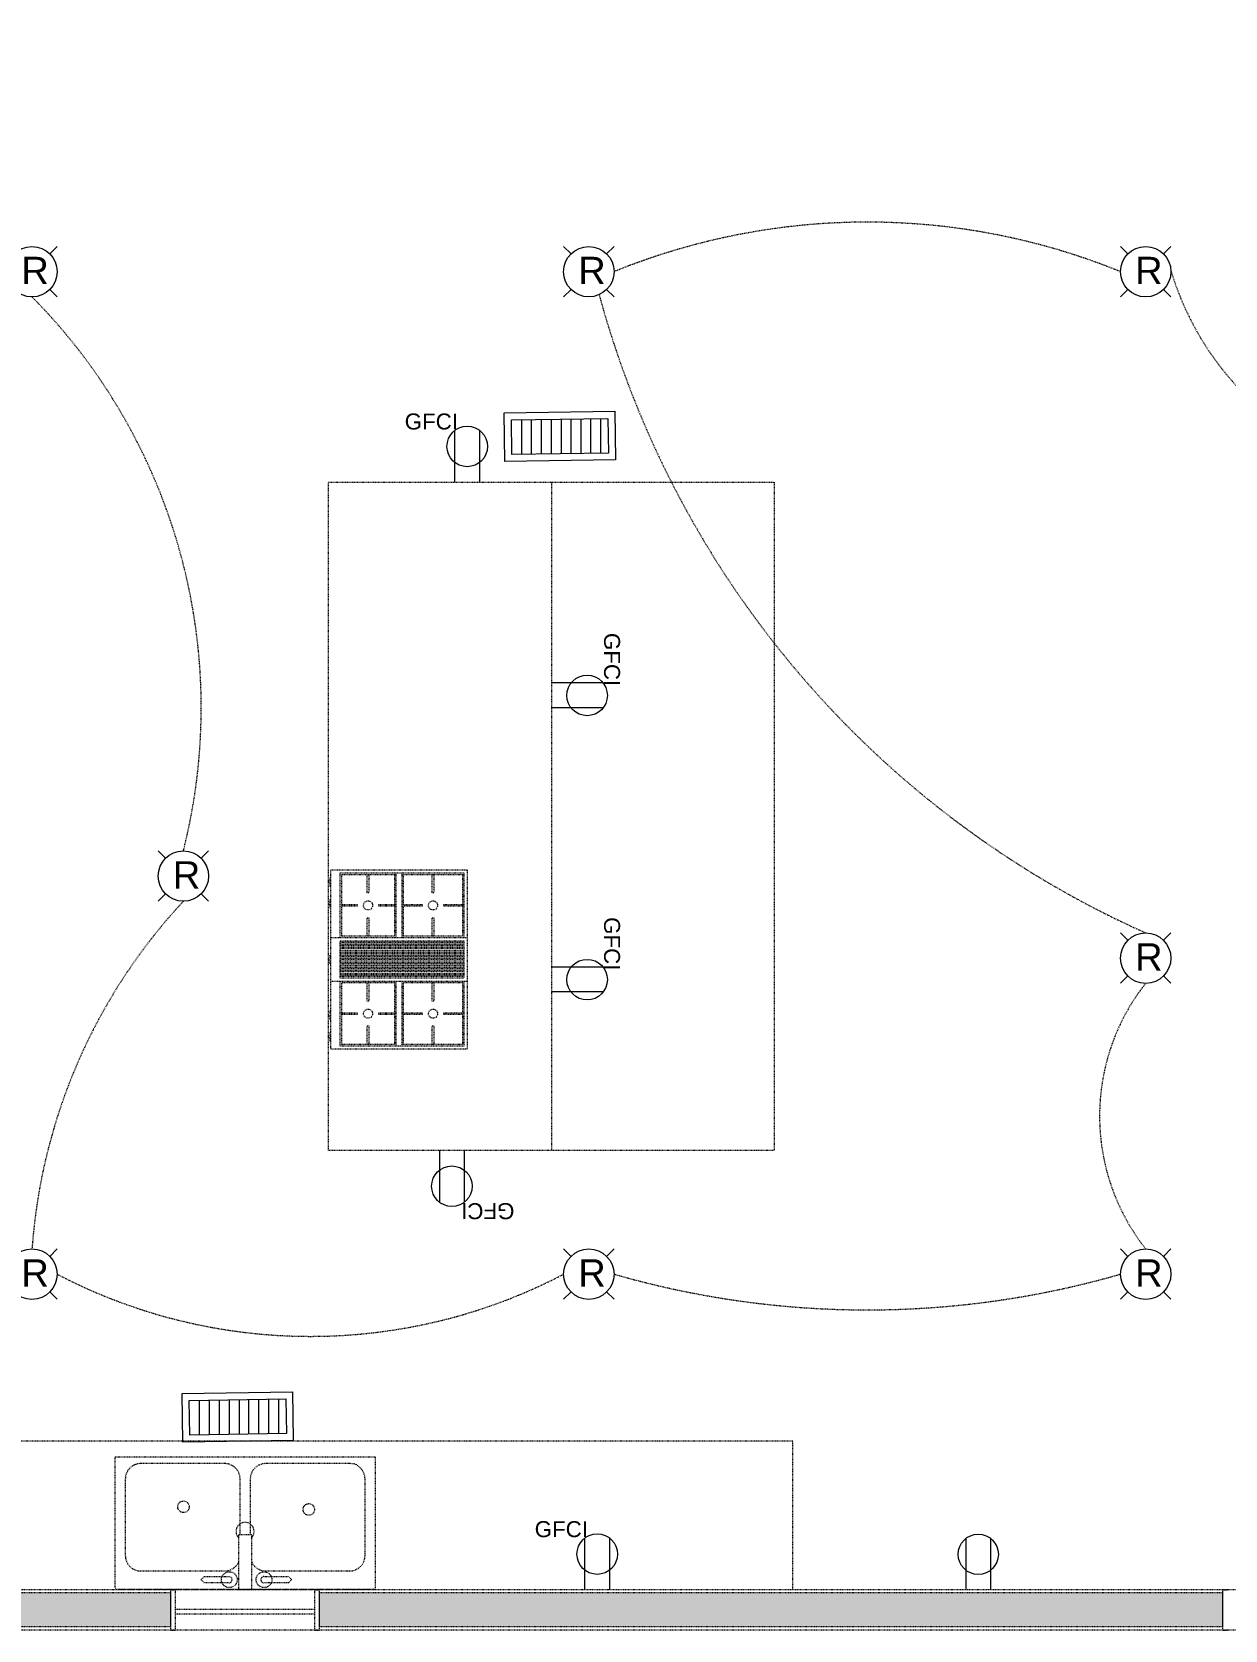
# Model space of a CAD drawing. Header units: inches. Extents: x 99 to 15695, y -7208 to 2559.
# Drawn here: x 10853.6 to 11046.4, y -7207.8 to -6949.6 of the extents above; entities that cross this region are included whole.
import ezdxf

# ---------------------------------------------------------------- set-up
doc = ezdxf.new("R2010")
doc.units = ezdxf.units.IN
doc.header["$LTSCALE"] = 96
doc.header["$MEASUREMENT"] = 0
doc.linetypes.add('DASHDOTX2', pattern=[2, 1, -0.5, 0, -0.5])
doc.layers.get('0').update_dxf_attribs({"lineweight": 5})
doc.layers.add('Common', color=4, linetype='Continuous', lineweight=5)
for name, color, linetype, lineweight, true_color in [('Electrical', 7, 'Continuous', 20, 0xff0a0a), ('Electrical line', 7, 'Continuous', 15, 0xff0a0a), ('Hatch', 7, 'Continuous', 0, 0x919191)]:
    doc.layers.add(name, color=color, linetype=linetype, lineweight=lineweight, true_color=true_color)
doc.styles.get("Standard").update_dxf_attribs({"font": 'arial.ttf'})

# ---------------------------------------------------------------- blocks, each defined once
blk = doc.blocks.new('Eyeball')
at = {"layer": 'Electrical', "transparency": 33554687}
for p, q in [((-2.88, 6.22), (-4.07, 7.41)), ((2.88, 6.22), (4.07, 7.41)), ((-4.07, -0.72), (-2.88, 0.47)), ((4.07, -0.72), (2.88, 0.47))]:
    blk.add_line(p, q, dxfattribs=at)
blk.add_circle((0, 3.34), 4.07, dxfattribs=at)
at = {"layer": 'Electrical', "transparency": 33554687, "insert": (-1.72, 1.33), "char_height": 4.4186, "width": 4.4628, "attachment_point": 7}
blk.add_mtext('\\fArial|b0|i0|c0|p0;R\\P', dxfattribs=at)
blk = doc.blocks.new('*U525')
at = {"layer": 'Electrical', "color": 0, "linetype": 'Continuous', "lineweight": 0, "transparency": 33554687}
blk.add_blockref('Eyeball', (0, -3.34), dxfattribs=at)
blk = doc.blocks.new('*U526')
at = {"layer": 'Common', "color": 0, "linetype": 'ByBlock', "lineweight": -2, "transparency": 16777216}
for p in [(0, 0), (90, 0), (180, 0), (0, -162), (90, -162), (180, -162)]:
    blk.add_blockref('*U525', p, dxfattribs=at)
blk = doc.blocks.new('Duplex')
at = {"layer": 'Electrical', "transparency": 33554687}
for p, q in [((-2.013801, 8.286915), (-2.013801, 0)), ((1.966968, 8.38058), (1.966968, 0))]:
    blk.add_line(p, q, dxfattribs=at)
blk.add_circle((0, 5.73454), 3.254864, dxfattribs=at)
blk = doc.blocks.new('GFCI')
at = {"layer": 'Electrical', "transparency": 33554687}
for p, q in [((1.37, 8.29), (1.37, 0)), ((5.35, 8.38), (5.35, 0))]:
    blk.add_line(p, q, dxfattribs=at)
blk.add_circle((3.39, 5.73), 3.25, dxfattribs=at)
at = {"layer": 'Electrical', "transparency": 33554687, "insert": (-6.64, 8.41), "char_height": 2.5628, "width": 8.6839, "attachment_point": 7}
blk.add_mtext('\\fArial|b0|i0|c0|p0;GFCI\\P', dxfattribs=at)
blk = doc.blocks.new('Heat Register')
at = {"layer": 'Electrical'}
for p, q in [((-6.18, -1.12), (-6.26, -6.72)), ((-4.57, -1.12), (-4.65, -6.72)), ((-2.96, -1.12), (-3.04, -6.72)), ((-1.35, -1.12), (-1.43, -6.72)), ((0.26, -1.12), (0.18, -6.72)), ((1.8, -1.12), (1.72, -6.72)), ((3.41, -1.12), (3.33, -6.72)), ((5.02, -1.12), (4.94, -6.72)), ((6.63, -1.12), (6.55, -6.72))]:
    blk.add_line(p, q, dxfattribs=at)
for points in [[(-8.93, 0), (8.93, 0), (8.93, -7.85), (-8.93, -7.85)], [(-7.79, -1.12), (7.82, -1.12), (7.82, -6.72), (-7.79, -6.72)]]:
    blk.add_lwpolyline(points, close=True, dxfattribs=at)

msp = doc.modelspace()

# ---------------------------------------------------------------- linework, layer by layer
at = {"layer": 'Electrical line', "linetype": 'DASHDOTX2', "ltscale": 0.0006, "transparency": 33554687}
for centre, radius, start, end in [((11134.22, -6882.28), 100.55, 175.7632, 249.1927), ((10988.55, -7088.99), 108.68, 67.8752, 112.1248), ((11083.84, -6974.19), 48.28, 196.8017, 287.6809), ((10786.7, -7058.77), 94.21, 345.7787, 44.797), ((11098.12, -6950.46), 158.46, 195.2089, 245.955), ((10945.36, -7152.8), 92.04, 137.0196, 175.9194), ((11060.73, -7124.78), 34.64, 141.697, 218.303), ((10898.55, -7072.01), 88.36, 242.4047, 297.5953), ((10988.55, -7008.14), 147.95, 253.9396, 286.0604)]:
    msp.add_arc(centre, radius, start, end, dxfattribs=at)
at = {"layer": 'Hatch', "linetype": 'DASHDOTX2', "ltscale": 0.0006, "transparency": 33554687}
for p, q in [((10937.5, -7022.33), (10937.5, -7130.33)), ((10912.37, -7085.46), (10912.37, -7095.96)), ((10913.37, -7095.96), (10913.37, -7085.46)), ((10923.87, -7095.96), (10901.88, -7095.96)), ((10923.37, -7096.71), (10903.37, -7096.71)), ((10903.37, -7096.96), (10923.37, -7096.96)), ((10923.37, -7097.21), (10903.37, -7097.21)), ((10923.37, -7097.46), (10903.37, -7097.46)), ((10923.37, -7097.71), (10903.37, -7097.71)), ((10903.37, -7097.96), (10923.37, -7097.96)), ((10903.37, -7098.21), (10923.37, -7098.21)), ((10903.37, -7098.46), (10923.37, -7098.46)), ((10903.37, -7098.71), (10923.37, -7098.71)), ((10923.37, -7098.96), (10903.37, -7098.96)), ((10903.37, -7099.21), (10923.37, -7099.21)), ((10923.37, -7099.46), (10903.37, -7099.46)), ((10903.37, -7099.71), (10923.37, -7099.71)), ((10903.37, -7099.96), (10923.37, -7099.96)), ((10923.37, -7100.21), (10903.37, -7100.21)), ((10903.37, -7100.46), (10923.37, -7100.46)), ((10903.37, -7100.71), (10923.37, -7100.71)), ((10923.37, -7100.96), (10903.37, -7100.96)), ((10903.37, -7101.21), (10923.37, -7101.21)), ((10923.37, -7101.46), (10903.37, -7101.46)), ((10903.37, -7101.71), (10923.37, -7101.71)), ((10901.88, -7102.96), (10923.87, -7102.96)), ((10903.37, -7101.96), (10923.37, -7101.96)), ((10923.37, -7102.21), (10903.37, -7102.21)), ((10912.37, -7102.96), (10912.37, -7113.46)), ((10913.37, -7113.46), (10913.37, -7102.96)), ((10906.04, -7181.14), (10905.72, -7181)), ((10876, -7201.83), (10823, -7201.83)), ((10876, -7201.33), (10823.5, -7201.33)), ((10876, -7207.83), (10876, -7201.33)), ((10900, -7201.33), (10876, -7201.33)), ((10876, -7201.33), (10876.75, -7201.33)), ((10876, -7207.83), (10876, -7201.33)), ((10876, -7207.33), (10876, -7201.83)), ((10876.75, -7207.83), (10876.75, -7201.33)), ((10899.25, -7201.33), (10900, -7201.33)), ((10899.25, -7207.83), (10899.25, -7201.33)), ((10900, -7207.83), (10900, -7201.33)), ((11046, -7201.33), (10900, -7201.33)), ((10900, -7207.83), (10900, -7201.33)), ((10900, -7207.33), (10900, -7201.83)), ((11046, -7201.83), (10900, -7201.83)), ((11046, -7207.83), (11046, -7201.33)), ((11070, -7201.33), (11046, -7201.33)), ((11046, -7201.33), (11046.75, -7201.33)), ((11046, -7207.83), (11046, -7201.33)), ((11046, -7207.33), (11046, -7201.83)), ((10876.75, -7204.43), (10899.25, -7204.43)), ((10876, -7207.33), (10738.5, -7207.33)), ((10876.75, -7205.23), (10899.25, -7205.23)), ((11046, -7207.33), (10900, -7207.33)), ((10876, -7207.83), (10738.5, -7207.83)), ((10900, -7207.83), (10876, -7207.83)), ((10876, -7207.83), (10876.75, -7207.83)), ((10899.25, -7207.83), (10900, -7207.83)), ((11046, -7207.83), (10900, -7207.83)), ((11070, -7207.83), (11046, -7207.83)), ((11046, -7207.83), (11046.75, -7207.83))]:
    msp.add_line(p, q, dxfattribs=at)
for points in [[(10901.5, -7022.33), (10973.5, -7022.33), (10973.5, -7130.33), (10901.5, -7130.33), (10901.5, -7022.33)], [(10901.88, -7087.68), (10901.75, -7087.68), (10901.75, -7087.15), (10901.5, -7087.03), (10901.5, -7086.89), (10901.75, -7086.77), (10901.75, -7086.24), (10901.88, -7086.24)], [(10903.37, -7095.96), (10903.37, -7085.46), (10923.37, -7085.46), (10923.37, -7095.96)], [(10908, -7085.71), (10908, -7088.71), (10907.75, -7088.71), (10907.75, -7085.71)], [(10918.5, -7085.71), (10918.5, -7088.71), (10918.25, -7088.71), (10918.25, -7085.71)], [(10901.88, -7091.18), (10901.75, -7091.18), (10901.75, -7090.65), (10901.5, -7090.53), (10901.5, -7090.39), (10901.75, -7090.27), (10901.75, -7089.74), (10901.88, -7089.74)], [(10903.62, -7090.59), (10906.12, -7090.59), (10906.12, -7090.84), (10903.62, -7090.84)], [(10912.12, -7090.84), (10909.62, -7090.84), (10909.62, -7090.59), (10912.12, -7090.59)], [(10913.62, -7090.59), (10916.62, -7090.59), (10916.62, -7090.84), (10913.62, -7090.84)], [(10923.12, -7090.84), (10920.12, -7090.84), (10920.12, -7090.59), (10923.12, -7090.59)], [(10907.75, -7095.71), (10907.75, -7092.71), (10908, -7092.71), (10908, -7095.71)], [(10918.25, -7095.71), (10918.25, -7092.71), (10918.5, -7092.71), (10918.5, -7095.71)], [(10901.88, -7100.18), (10901.75, -7100.18), (10901.75, -7099.65), (10901.5, -7099.53), (10901.5, -7099.39), (10901.75, -7099.27), (10901.75, -7098.74), (10901.88, -7098.74)], [(10923.37, -7102.96), (10923.37, -7113.46), (10903.37, -7113.46), (10903.37, -7102.96)], [(10908, -7103.21), (10908, -7106.21), (10907.75, -7106.21), (10907.75, -7103.21)], [(10918.5, -7103.21), (10918.5, -7106.21), (10918.25, -7106.21), (10918.25, -7103.21)], [(10901.88, -7109.18), (10901.75, -7109.18), (10901.75, -7108.65), (10901.5, -7108.53), (10901.5, -7108.39), (10901.75, -7108.27), (10901.75, -7107.74), (10901.88, -7107.74)], [(10903.62, -7108.09), (10906.12, -7108.09), (10906.12, -7108.34), (10903.62, -7108.34)], [(10912.12, -7108.34), (10909.62, -7108.34), (10909.62, -7108.09), (10912.12, -7108.09)], [(10913.62, -7108.09), (10916.62, -7108.09), (10916.62, -7108.34), (10913.62, -7108.34)], [(10923.12, -7108.34), (10920.12, -7108.34), (10920.12, -7108.09), (10923.12, -7108.09)], [(10901.88, -7112.68), (10901.75, -7112.68), (10901.75, -7112.15), (10901.5, -7112.03), (10901.5, -7111.89), (10901.75, -7111.77), (10901.75, -7111.24), (10901.88, -7111.24)], [(10907.75, -7113.21), (10907.75, -7110.21), (10908, -7110.21), (10908, -7113.21)], [(10918.25, -7113.21), (10918.25, -7110.21), (10918.5, -7110.21), (10918.5, -7113.21)], [(10976.5, -7201.33), (10976.5, -7177.33), (10823.5, -7177.33)], [(10886.08, -7181.33), (10885.29, -7180.98), (10884.7, -7180.92), (10871.14, -7180.92), (10870.65, -7180.96), (10870.18, -7181.11), (10869.75, -7181.34), (10869.37, -7181.65), (10869.06, -7182.03), (10868.83, -7182.46), (10868.69, -7182.93), (10868.64, -7183.42), (10868.64, -7195.78), (10868.69, -7196.27), (10868.83, -7196.74), (10869.06, -7197.17), (10869.37, -7197.55), (10869.75, -7197.86), (10870.18, -7198.09), (10870.65, -7198.24), (10871.14, -7198.28), (10884.7, -7198.28), (10885.19, -7198.24), (10885.66, -7198.09), (10886.09, -7197.86), (10886.47, -7197.55), (10886.78, -7197.17), (10886.97, -7196.82)], [(10887.2, -7192.39), (10887.2, -7183.42), (10887.15, -7182.93), (10887.01, -7182.46), (10886.78, -7182.03), (10886.47, -7181.65), (10886.09, -7181.34)], [(10905.72, -7181), (10904.89, -7180.92), (10891.32, -7180.92), (10890.84, -7180.96), (10890.37, -7181.11), (10889.94, -7181.34), (10889.56, -7181.65), (10889.25, -7182.03), (10889.02, -7182.46), (10888.87, -7182.93), (10888.82, -7183.42), (10888.82, -7192.39)], [(10889.03, -7196.77), (10889.25, -7197.17), (10889.56, -7197.55), (10889.94, -7197.86), (10890.37, -7198.09), (10890.84, -7198.24), (10891.32, -7198.28), (10904.89, -7198.28), (10905.38, -7198.24), (10905.85, -7198.09), (10906.28, -7197.86), (10906.66, -7197.55), (10906.97, -7197.17), (10907.2, -7196.74), (10907.34, -7196.27), (10907.39, -7195.78), (10907.39, -7183.42), (10907.34, -7182.93), (10907.2, -7182.46), (10906.97, -7182.03), (10906.66, -7181.65), (10906.04, -7181.14)]]:
    msp.add_lwpolyline(points, dxfattribs=at)
for points in [[(10923.87, -7084.96), (10923.87, -7113.96), (10901.88, -7113.96), (10901.88, -7084.96)], [(10912.12, -7085.71), (10912.12, -7095.71), (10903.62, -7095.71), (10903.62, -7085.71)], [(10923.12, -7085.71), (10923.12, -7095.71), (10913.62, -7095.71), (10913.62, -7085.71)], [(10907.68, -7090.01), (10908.07, -7090.01), (10908.41, -7090.21), (10908.6, -7090.54), (10908.6, -7090.93), (10908.41, -7091.27), (10908.07, -7091.46), (10907.68, -7091.46), (10907.34, -7091.27), (10907.15, -7090.93), (10907.15, -7090.54), (10907.34, -7090.21)], [(10918.57, -7090.01), (10918.91, -7090.21), (10919.1, -7090.54), (10919.1, -7090.93), (10918.91, -7091.27), (10918.57, -7091.46), (10918.18, -7091.46), (10917.84, -7091.27), (10917.65, -7090.93), (10917.65, -7090.54), (10917.84, -7090.21), (10918.18, -7090.01)], [(10923.37, -7096.46), (10923.37, -7102.46), (10903.37, -7102.46), (10903.37, -7096.46)], [(10912.12, -7103.21), (10912.12, -7113.21), (10903.62, -7113.21), (10903.62, -7103.21)], [(10923.12, -7103.21), (10923.12, -7113.21), (10913.62, -7113.21), (10913.62, -7103.21)], [(10907.34, -7107.71), (10907.68, -7107.51), (10908.07, -7107.51), (10908.41, -7107.71), (10908.6, -7108.04), (10908.6, -7108.43), (10908.41, -7108.77), (10908.07, -7108.96), (10907.68, -7108.96), (10907.34, -7108.77), (10907.15, -7108.43), (10907.15, -7108.04)], [(10918.18, -7107.51), (10918.57, -7107.51), (10918.91, -7107.71), (10919.1, -7108.04), (10919.1, -7108.43), (10918.91, -7108.77), (10918.57, -7108.96), (10918.18, -7108.96), (10917.84, -7108.77), (10917.65, -7108.43), (10917.65, -7108.04), (10917.84, -7107.71)], [(10909.01, -7201.03), (10908.76, -7201.28), (10867.26, -7201.28), (10867.01, -7201.03), (10867.01, -7179.9), (10867.07, -7179.84), (10908.95, -7179.84), (10909.01, -7179.9)], [(10886.97, -7201.33), (10886.97, -7192.39), (10889.03, -7192.39), (10889.03, -7201.33)]]:
    msp.add_lwpolyline(points, close=True, dxfattribs=at)
for points in [[(10885.4, -7199.18, -0.983051), (10885.4, -7200.2), (10881.4, -7200.2), (10880.91, -7199.68), (10881.4, -7199.18)], [(10895.01, -7199.18), (10895.51, -7199.68), (10895.01, -7200.2), (10891.03, -7200.2, -0.983051), (10891.03, -7199.18)]]:
    msp.add_lwpolyline(points, format="xyb", close=True, dxfattribs=at)
for centre, radius in [((10878.04, -7187.91), 0.938), ((10898.29, -7188.34), 0.938), ((10885.44, -7199.69), 1.28), ((10891.06, -7199.69), 1.28)]:
    msp.add_circle(centre, radius, dxfattribs=at)
msp.add_arc((10887.99, -7191.89), 1.46, 315.5733, 225.5888, dxfattribs=at)
for points in [[(10876, -7207.33), (10738.5, -7207.33), (10876, -7201.83), (10738.5, -7201.83)], [(11046, -7207.33), (10900, -7207.33), (11046, -7201.83), (10900, -7201.83)]]:
    msp.add_solid(points, dxfattribs=at)

# ---------------------------------------------------------------- block references
at = {"color": 0, "linetype": 'Continuous', "lineweight": 0, "transparency": 33554687, "xscale": 1.007853682684555, "yscale": 1.007853682684555, "zscale": 1.007853682684555}
for p in [(10920.48, -7022.33), (10941.49, -7201.33)]:
    msp.add_blockref('GFCI', p, dxfattribs=at)
for p, rotation in [((10937.5, -7053.38), 270), ((10937.5, -7099.31), 270), ((10924.84, -7130.33), 180)]:
    msp.add_blockref('GFCI', p, dxfattribs=dict(at, rotation=rotation))
at = {"layer": 'Common'}
msp.add_blockref('*U526', (10853.55, -6988.32), dxfattribs=at)
at = {"layer": 'Common', "rotation": 0.8152311274160576}
for p in [(10938.81, -7011.01), (10886.75, -7169.48)]:
    msp.add_blockref('Heat Register', p, dxfattribs=at)
at = {"layer": 'Electrical', "color": 0, "linetype": 'Continuous', "lineweight": 0, "transparency": 33554687}
for name, p in [('Eyeball', (10878.02, -7089.33)), ('Eyeball', (11033.55, -7102.59)), ('Duplex', (11006.49, -7201.33))]:
    msp.add_blockref(name, p, dxfattribs=at)

doc.saveas('drawing.dxf')
